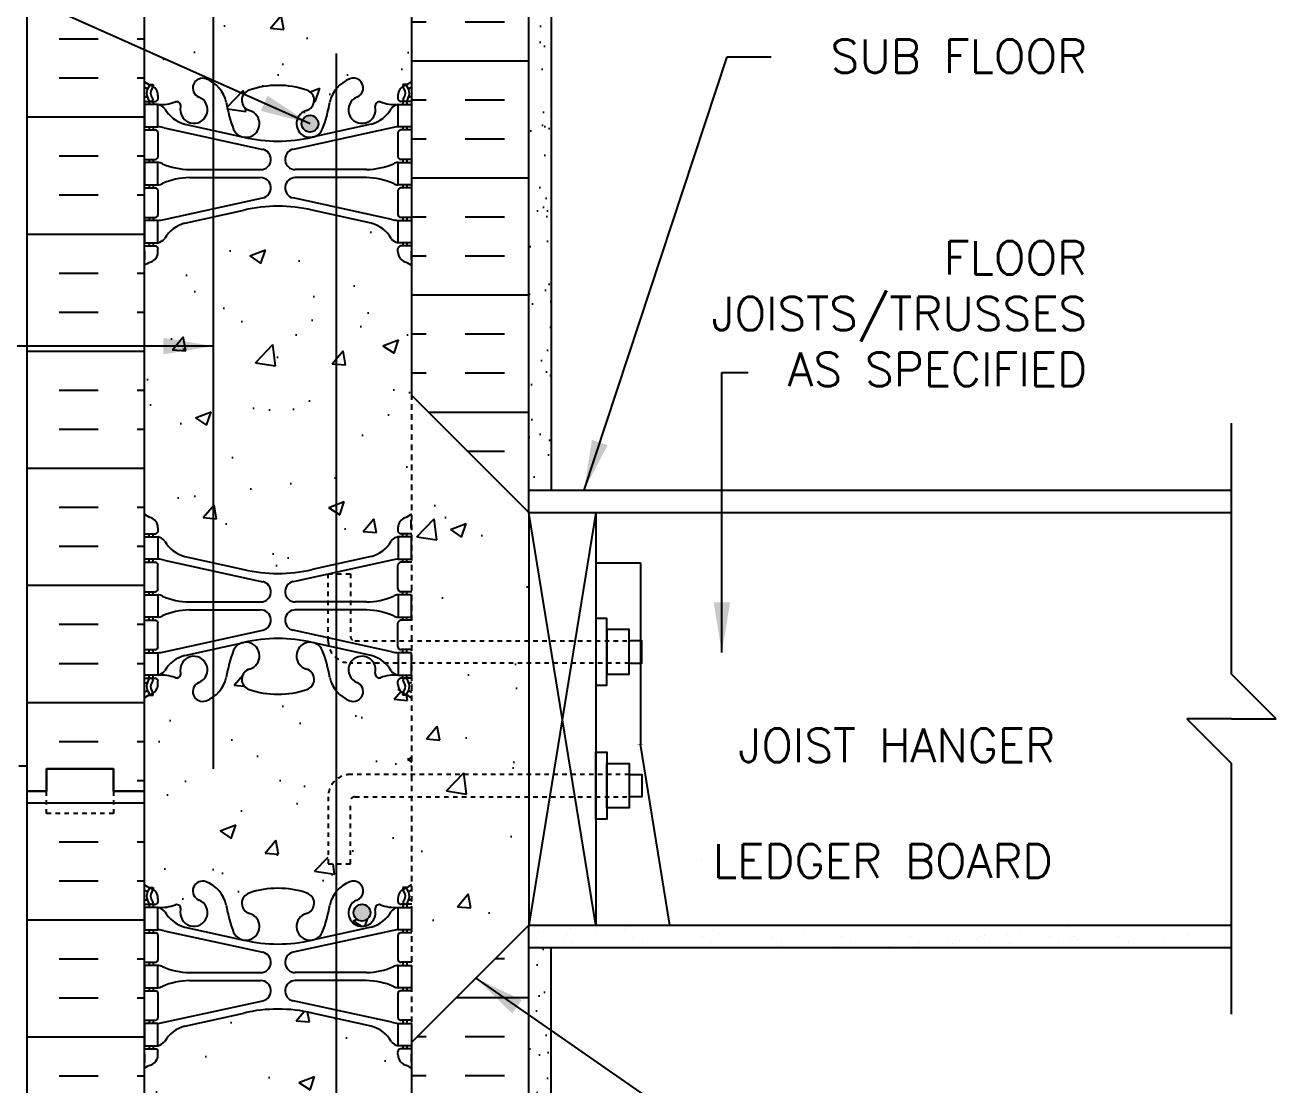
# Model space of a CAD drawing. Header units: inches. Extents: x 23.5 to 82.7, y -12.5 to 63.7.
# Drawn here: x 43.56 to 71.6, y 16.42 to 40.19 of the extents above; entities that cross this region are included whole.
import ezdxf
from ezdxf.enums import TextEntityAlignment as Align

# ---------------------------------------------------------------- set-up
doc = ezdxf.new("R2010")
doc.units = ezdxf.units.IN
doc.header["$LTSCALE"] = 0.5
doc.header["$MEASUREMENT"] = 0
doc.linetypes.add('DASHED2', pattern=[0.375, 0.25, -0.125])
doc.linetypes.add('HIDDEN2', pattern=[0.1875, 0.125, -0.0625])
for name, color, linetype in [('HATCH', 12, 'Continuous'), ('LINE15', 9, 'Continuous'), ('LINE18', 9, 'Continuous'), ('line25', 2, 'Continuous'), ('LINE3', 3, 'Continuous'), ('LINE50', 5, 'Continuous'), ('LINE9', 9, 'Continuous'), ('TEXT', 4, 'Continuous'), ('Web_Edge', 9, 'Continuous')]:
    doc.layers.add(name, color=color, linetype=linetype)
doc.styles.add('DIM', font='romans.shx', dxfattribs={"width": 0.7})
doc.styles.add('ROMANS', font='romans.shx', dxfattribs={"height": 1.125})
doc.dimstyles.new('ext_12', dxfattribs={"dimscale": 12, "dimtxt": 0.09375, "dimasz": 0.09375, "dimexe": 0.09375, "dimexo": 0.0625, "dimgap": 0.0625, "dimtad": 1, "dimdec": 1, "dimzin": 3, "dimdsep": 46, "dimlunit": 4, "dimtxsty": 'DIM', "dimcen": 0.09, "dimdle": 0.09375, "dimclrt": 4, "dimadec": 0, "dimazin": 0, "dimtfac": 1, "dimtdec": 1, "dimtmove": 2, "dimatfit": 3, "dimfxl": 1, "dimfrac": 2, "dimtolj": 1, "dimtzin": 0, "dimarcsym": 0})
pattern_1 = [(37.5, (32.4269, -7.8671), (-0.031497, 0.963412), [0, -0.76, 0, -0.85, 0, -0.8125]), (7.5, (32.4269, -7.8671), (0.884888, 1.411073), [0, -0.41, 0, -0.685, 0, -0.2625]), (327.5, (31.8119, -7.8671), (1.557071, 0.00283), [0, -0.25, 0, -0.9, 0, -1.175]), (317.5, (31.8119, -7.8671), (1.503063, 0.438838), [0, -0.125, 0, -0.59, 0, -0.675])]

msp = doc.modelspace()

# ---------------------------------------------------------------- hatches: boundary and pattern name
at = {"layer": 'HATCH'}
h = msp.add_hatch(dxfattribs=at)
h.set_pattern_fill('AR-CONC', color=256, scale=0.5)
h.paths.add_polyline_path([(49.228, 43.182, -0.082755), (48.58, 43.29, -0.735593), (48.593, 43.748, 1.553132), (48.234, 44.173, 0.053157), (48.068, 43.559, -0.17966), (47.781, 43.127), (47.781, 41.022, -0.438356), (47.889, 41.008, -0.520567), (48.114, 41.008, -0.520567), (48.209, 41.008, -0.520567), (48.397, 41.008, -0.520567), (48.675, 41.008, -0.520567), (48.885, 41.008, -0.520567), (49.085, 41.008, -0.280899), (49.228, 41.07)])
h.paths.add_polyline_path([(47.781, 44.194), (47.138, 44.053, 0.196323), (46.689, 43.706, -0.188973), (46.533, 43.612), (46.428, 43.612), (46.428, 43.542), (46.476, 43.542, -0.414214), (46.538, 43.479), (46.538, 43.412, -0.249069), (46.428, 43.204), (46.428, 43.163), (46.338, 43.163, 0.064398), (46.228, 43.097), (46.228, 41.008), (46.228, 38.919, 0.064398), (46.338, 38.853), (46.428, 38.853), (46.428, 38.811, -0.249069), (46.538, 38.604), (46.538, 38.536, -0.414214), (46.476, 38.474), (46.428, 38.474), (46.428, 38.404), (46.533, 38.404, 0.10046), (46.927, 38.461, -0.601435), (47.047, 38.356, 2.182095), (47.457, 38.569, -1), (47.62, 38.978, -0.061997), (47.781, 38.889)])
h.paths.add_polyline_path([(49.228, 59.008), (49.228, 60.008), (48.228, 59.008), (46.228, 59.008), (46.228, 56.919, 0.064398), (46.338, 56.853), (46.428, 56.853), (46.428, 56.811, -0.249069), (46.538, 56.604), (46.538, 56.536, -0.414214), (46.476, 56.474), (46.428, 56.474), (46.428, 56.404), (46.533, 56.404, 0.10046), (46.927, 56.461, -0.601435), (47.047, 56.356, 2.182095), (47.457, 56.569, -1), (47.62, 56.978, -0.24438), (48.068, 56.457, 0.053157), (48.234, 55.843, 1.553132), (48.593, 56.267, -0.735593), (48.58, 56.725, -0.082755), (49.228, 56.833), (49.228, 58.008)])
h.paths.add_polyline_path([(48.697, 55.973, -1), (48.322, 55.973, -1)], flags=16)
h.paths.add_polyline_path([(52.228, 59.008), (50.228, 59.008), (49.228, 58.008), (49.228, 56.833, -0.082755), (49.877, 56.725, -0.735593), (49.864, 56.267, 1.553132), (50.222, 55.843, 0.053157), (50.388, 56.457, -0.24438), (50.837, 56.978, -1), (51, 56.569, 2.182095), (51.41, 56.356, -0.601435), (51.53, 56.461, 0.10046), (51.923, 56.404), (52.028, 56.404), (52.028, 56.474), (51.981, 56.474, -0.414214), (51.918, 56.536), (51.918, 56.604, -0.249069), (52.028, 56.811), (52.028, 56.853), (52.118, 56.853, 0.064398), (52.228, 56.919)])
h.paths.add_polyline_path([(52.228, 52.789, 0.082415), (52.085, 52.868, -0.317837), (51.918, 53.104), (51.918, 53.171, -0.414214), (51.981, 53.234), (52.028, 53.234), (52.028, 53.304), (51.923, 53.304, -0.188973), (51.767, 53.399, 0.196323), (51.318, 53.745), (49.996, 54.035, 0.057795), (49.228, 54.125), (49.228, 45.891, 0.057795), (49.996, 45.98), (51.318, 46.27, 0.196323), (51.767, 46.617, -0.188973), (51.923, 46.712), (52.028, 46.712), (52.028, 46.782), (51.981, 46.782, -0.414214), (51.918, 46.844), (51.918, 46.912, -0.317837), (52.085, 47.147, 0.082415), (52.228, 47.226)])
h.paths.add_polyline_path([(49.228, 54.125, 0.057795), (48.46, 54.035), (47.781, 53.886), (47.781, 46.129), (48.46, 45.98, 0.057795), (49.228, 45.891)])
h.paths.add_polyline_path([(47.781, 53.886), (47.138, 53.745, 0.196323), (46.689, 53.399, -0.188973), (46.533, 53.304), (46.428, 53.304), (46.428, 53.234), (46.476, 53.234, -0.414214), (46.538, 53.171), (46.538, 53.104, -0.317837), (46.372, 52.868, 0.082415), (46.228, 52.789), (46.228, 47.226, 0.082415), (46.372, 47.147, -0.317837), (46.538, 46.912), (46.538, 46.844, -0.414214), (46.476, 46.782), (46.428, 46.782), (46.428, 46.712), (46.533, 46.712, -0.188973), (46.689, 46.617, 0.196323), (47.138, 46.27), (47.781, 46.129)])
h.paths.add_polyline_path([(47.781, 35.886), (47.138, 35.745, 0.196323), (46.689, 35.399, -0.188973), (46.533, 35.304), (46.428, 35.304), (46.428, 35.234), (46.476, 35.234, -0.414214), (46.538, 35.171), (46.538, 35.104, -0.317837), (46.372, 34.868, 0.082415), (46.228, 34.789), (46.228, 29.226, 0.082415), (46.372, 29.147, -0.317837), (46.538, 28.912), (46.538, 28.844, -0.414214), (46.476, 28.782), (46.428, 28.782), (46.428, 28.712), (46.533, 28.712, -0.188973), (46.689, 28.617, 0.196323), (47.138, 28.27), (47.781, 28.129)])
h.paths.add_polyline_path([(50.53, 35.918), (49.996, 36.035, 0.057795), (49.228, 36.125, 0.057795), (48.46, 36.035), (47.781, 35.886), (47.781, 28.129), (48.46, 27.98, 0.057795), (49.228, 27.891, 0.057795), (49.996, 27.98), (50.53, 28.097)])
h.paths.add_polyline_path([(52.228, 34.789, 0.082415), (52.085, 34.868, -0.317837), (51.918, 35.104), (51.918, 35.171, -0.414214), (51.981, 35.234), (52.028, 35.234), (52.028, 35.304), (51.923, 35.304, -0.188973), (51.767, 35.399, 0.196323), (51.318, 35.745), (50.53, 35.918), (50.53, 28.097), (51.318, 28.27, 0.196323), (51.767, 28.617, -0.188973), (51.923, 28.712), (52.028, 28.712), (52.028, 28.782), (51.981, 28.782, -0.414214), (51.918, 28.844), (51.918, 28.912, -0.317837), (52.085, 29.147, 0.082415), (52.228, 29.226), (52.228, 31.883)])
h.paths.add_polyline_path([(50.353, 22.883, -0.220411), (50.53, 23.264), (50.53, 25.266, -0.110434), (50.388, 25.559, 0.053157), (50.222, 26.173, 1.553132), (49.864, 25.748, -0.735593), (49.877, 25.29, -0.082755), (49.228, 25.182, -0.082755), (48.58, 25.29, -0.735593), (48.593, 25.748, 1.553132), (48.234, 26.173, 0.053157), (48.068, 25.559, -0.24438), (47.62, 25.038, -1), (47.457, 25.446, 2.182095), (47.047, 25.659, -0.601435), (46.927, 25.554, 0.10046), (46.533, 25.612), (46.428, 25.612), (46.428, 25.542), (46.476, 25.542, -0.414214), (46.538, 25.479), (46.538, 25.412, -0.249069), (46.428, 25.204), (46.428, 25.163), (46.338, 25.163, 0.064398), (46.228, 25.097), (46.228, 23.008), (46.228, 20.919, 0.064398), (46.338, 20.853), (46.428, 20.853), (46.428, 20.811, -0.249069), (46.538, 20.604), (46.538, 20.536, -0.414214), (46.476, 20.474), (46.428, 20.474), (46.428, 20.404), (46.533, 20.404, 0.10046), (46.927, 20.461, -0.601435), (47.047, 20.356, 2.182095), (47.457, 20.569, -1), (47.62, 20.978, -0.24438), (48.068, 20.457, 0.053157), (48.234, 19.843, 1.553132), (48.593, 20.267, -0.735593), (48.58, 20.725, -0.082755), (49.228, 20.833, -0.082755), (49.877, 20.725, -0.735593), (49.864, 20.267, 1.553132), (50.222, 19.843, 0.053157), (50.388, 20.457, -0.110434), (50.53, 20.749), (50.53, 21.383), (50.353, 21.383)])
h.paths.add_polyline_path([(52.228, 25.097, 0.064398), (52.118, 25.163), (52.028, 25.163), (52.028, 25.204, -0.249069), (51.918, 25.412), (51.918, 25.479, -0.414214), (51.981, 25.542), (52.028, 25.542), (52.028, 25.612), (51.923, 25.612, 0.10046), (51.53, 25.554, -0.601435), (51.41, 25.659, 0.191974), (51.377, 25.883), (50.85, 25.883, 0.45754), (51, 25.446, -1), (50.837, 25.038, -0.130426), (50.53, 25.266), (50.53, 23.264, -0.177589), (50.853, 23.383), (52.228, 23.383)])
h.paths.add_polyline_path([(52.228, 22.883), (50.953, 22.883, 0.414214), (50.853, 22.783), (50.853, 21.383), (50.53, 21.383), (50.53, 20.749, -0.130426), (50.837, 20.978, -1), (51, 20.569, 2.182095), (51.41, 20.356, -0.601435), (51.53, 20.461, 0.10046), (51.923, 20.404), (52.028, 20.404), (52.028, 20.474), (51.981, 20.474, -0.414214), (51.918, 20.536), (51.918, 20.604, -0.249069), (52.028, 20.811), (52.028, 20.853), (52.118, 20.853, 0.064398), (52.228, 20.919)])
h.paths.add_polyline_path([(51.301, 20.286, -1), (50.926, 20.286, -1)], flags=16)
h.paths.add_polyline_path([(50.53, 17.918), (49.996, 18.035, 0.057795), (49.228, 18.125, 0.057795), (48.46, 18.035), (47.138, 17.745, 0.196323), (46.689, 17.399, -0.188973), (46.533, 17.304), (46.428, 17.304), (46.428, 17.234), (46.476, 17.234, -0.414214), (46.538, 17.171), (46.538, 17.104, -0.317837), (46.372, 16.868, 0.082415), (46.228, 16.789), (46.228, 11.226, 0.082415), (46.372, 11.147, -0.317837), (46.538, 10.912), (46.538, 10.844, -0.414214), (46.476, 10.782), (46.428, 10.782), (46.428, 10.712), (46.533, 10.712, -0.188973), (46.689, 10.617, 0.196323), (47.138, 10.27), (48.46, 9.98, 0.057795), (49.228, 9.891, 0.057795), (49.996, 9.98), (50.53, 10.097)])
h.paths.add_polyline_path([(52.228, 16.789, 0.082415), (52.085, 16.868, -0.317837), (51.918, 17.104), (51.918, 17.171, -0.414214), (51.981, 17.234), (52.028, 17.234), (52.028, 17.304), (51.923, 17.304, -0.188973), (51.767, 17.399, 0.196323), (51.318, 17.745), (50.53, 17.918), (50.53, 10.097), (51.318, 10.27, 0.196323), (51.767, 10.617, -0.188973), (51.923, 10.712), (52.028, 10.712), (52.028, 10.782), (51.981, 10.782, -0.414214), (51.918, 10.844), (51.918, 10.912, -0.317837), (52.085, 11.147, 0.082415), (52.228, 11.226)])
h.paths.add_polyline_path([(50.53, 7.266, -0.110434), (50.388, 7.559, 0.053157), (50.222, 8.173, 1.553132), (49.864, 7.748, -0.735593), (49.877, 7.29, -0.082755), (49.228, 7.182, -0.082755), (48.58, 7.29, -0.735593), (48.593, 7.748, 1.553132), (48.234, 8.173, 0.053157), (48.068, 7.559, -0.24438), (47.62, 7.038, -1), (47.457, 7.446, 2.182095), (47.047, 7.659, -0.601435), (46.927, 7.554, 0.10046), (46.533, 7.612), (46.428, 7.612), (46.428, 7.542), (46.476, 7.542, -0.414214), (46.538, 7.479), (46.538, 7.412, -0.249069), (46.428, 7.204), (46.428, 7.163), (46.338, 7.163, 0.064398), (46.228, 7.097), (46.228, 5.008), (48.228, 5.008), (49.228, 6.008), (49.228, 5.008), (49.228, 4.008), (50.228, 5.008), (50.53, 5.008)])
h.paths.add_polyline_path([(52.228, 7.097, 0.064398), (52.118, 7.163), (52.028, 7.163), (52.028, 7.204, -0.249069), (51.918, 7.412), (51.918, 7.479, -0.414214), (51.981, 7.542), (52.028, 7.542), (52.028, 7.612), (51.923, 7.612, 0.10046), (51.53, 7.554, -0.601435), (51.41, 7.659, 2.182095), (51, 7.446, -1), (50.837, 7.038, -0.130426), (50.53, 7.266), (50.53, 5.008), (52.228, 5.008)])
h = msp.add_hatch(dxfattribs=at)
h.set_pattern_fill('AR-SAND', color=256, scale=0.5, style=0)
h.set_pattern_definition(pattern_1)
h.paths.add_polyline_path([(55.353, 59.008), (54.853, 59.008), (54.853, 41.008), (54.853, 29.758), (55.353, 29.758)])
h = msp.add_hatch(dxfattribs=at)
h.set_pattern_fill('AR-CONC', color=256, scale=0.5)
h.paths.add_polyline_path([(52.228, 41.008), (52.228, 41.042, 0.613818), (52.145, 41.05, 0.520567), (52.056, 41.05, 0.520567), (51.925, 41.05, 0.520567), (51.825, 41.008, 0.520567), (51.621, 41.008, 0.520567), (51.427, 41.008, 0.520567), (51.206, 41.008, 0.520567), (51.028, 41.008, 0.520567), (50.928, 41.008, 0.520567), (50.771, 41.008, 0.520567), (50.619, 41.008, 0.520567), (50.472, 41.008, 0.520567), (50.293, 41.008, 0.520567), (50.178, 41.008, 0.520567), (50.089, 41.008, 0.520567), (49.968, 41.008, 0.520567), (49.853, 41.008, 0.520567), (49.748, 41.008, 0.520567), (49.441, 41.008, 0.520567), (49.331, 41.008, 0.520567), (49.085, 41.008, 0.520567), (48.885, 41.008, 0.520567), (48.675, 41.008, 0.520567), (48.397, 41.008, 0.520567), (48.209, 41.008, 0.520567), (48.114, 41.008, 0.520567), (47.889, 41.008, 0.438356), (47.781, 41.022), (47.781, 38.889, -0.17966), (48.068, 38.457, 0.053157), (48.234, 37.843, 1.553132), (48.593, 38.267, -0.735593), (48.58, 38.725, -0.082755), (49.228, 38.833, -0.082755), (49.877, 38.725, -0.735593), (49.864, 38.267, 1.553132), (50.222, 37.843, 0.053157), (50.388, 38.457, -0.24438), (50.837, 38.978, -1), (51, 38.569, 2.182095), (51.41, 38.356, -0.601435), (51.53, 38.461, 0.10046), (51.923, 38.404), (52.028, 38.404), (52.028, 38.474), (51.981, 38.474, -0.414214), (51.918, 38.536), (51.918, 38.604, -0.249069), (52.028, 38.811), (52.028, 38.853), (52.118, 38.853, 0.064398), (52.228, 38.919)])
h.paths.add_polyline_path([(50.134, 37.973, -1), (49.759, 37.973, -1)], flags=16)
h.paths.add_polyline_path([(52.228, 43.097, 0.064398), (52.118, 43.163), (52.028, 43.163), (52.028, 43.204, -0.249069), (51.918, 43.412), (51.918, 43.479, -0.414214), (51.981, 43.542), (52.028, 43.542), (52.028, 43.612), (51.923, 43.612, 0.10046), (51.53, 43.554, -0.601435), (51.41, 43.659, 2.182095), (51, 43.446, -1), (50.837, 43.038, -0.24438), (50.388, 43.559, 0.053157), (50.222, 44.173, 1.553132), (49.864, 43.748, -0.735593), (49.877, 43.29, -0.082755), (49.228, 43.182), (49.228, 41.07, -0.209093), (49.331, 41.008, -0.520567), (49.441, 41.008, -0.520567), (49.748, 41.008, -0.520567), (49.853, 41.008, -0.520567), (49.968, 41.008, -0.520567), (50.089, 41.008, -0.520567), (50.178, 41.008, -0.520567), (50.293, 41.008, -0.520567), (50.472, 41.008, -0.520567), (50.619, 41.008, -0.520567), (50.771, 41.008, -0.520567), (50.928, 41.008, -0.520567), (51.028, 41.008, -0.520567), (51.206, 41.008, -0.520567), (51.427, 41.008, -0.520567), (51.621, 41.008, -0.520567), (51.825, 41.008, -0.520567), (51.925, 41.05, -0.520567), (52.056, 41.05, -0.520567), (52.145, 41.05, -0.613818), (52.228, 41.042)])
h = msp.add_hatch(dxfattribs=at)
h.set_pattern_fill('INSUL', color=256, scale=7, style=0)
h.set_pattern_definition([(0, (-2879.9333, -374.0018), (0, 2.625), []), (0, (-2879.9333, -373.1268), (0, 2.625), [0.875, -0.875]), (0, (-2879.9333, -372.2518), (0, 2.625), [0.875, -0.875])])
h.paths.add_polyline_path([(43.603, 23.008), (44.041, 23.008), (44.041, 23.508), (45.541, 23.508), (45.541, 23.008), (46.228, 23.008), (46.228, 41.008), (45.541, 41.008), (45.541, 41.508), (44.041, 41.508), (44.041, 41.008), (43.603, 41.008)])
h = msp.add_hatch(dxfattribs=at)
h.set_pattern_fill('INSUL', color=256, scale=7, style=0)
h.set_pattern_definition([(0, (32.427, -7.867), (0, 2.625), []), (0, (32.427, -6.992), (0, 2.625), [0.875, -0.875]), (0, (32.427, -6.117), (0, 2.625), [0.875, -0.875])])
h.paths.add_polyline_path([(52.228, 31.883), (54.853, 29.258), (54.853, 41.008), (54.416, 41.008), (54.416, 40.508), (52.916, 40.508), (52.916, 41.008), (52.228, 41.008)])
h.paths.add_polyline_path([(54.853, 20.008), (52.228, 17.383), (52.228, 5.008), (52.916, 5.008), (52.916, 5.508), (54.416, 5.508), (54.416, 5.008), (54.853, 5.008)])
h = msp.add_hatch(dxfattribs=at)
h.set_pattern_fill('AR-CONC', color=256, scale=0.5, style=0)
h.set_pattern_definition([(50, (-81.1957, -130.6316), (3.5863, -0.31376), [0.375, -4.125]), (355, (-81.1957, -130.6316), (-0.693757, 3.76096), [0.3, -3.3]), (100.4514, (-80.897, -130.6577), (2.892547, 3.4472), [0.3187, -3.50571]), (46.1842, (-81.1957, -129.6316), (5.336205, -0.827595), [0.5625, -6.1875]), (96.6356, (-80.751, -129.7005), (4.67331, 4.87059), [0.47805, -5.25856]), (351.1842, (-81.1957, -129.6316), (4.67331, 4.8706), [0.45, -4.95]), (21, (-80.6957, -129.8816), (2.984535, -2.013094), [0.375, -4.125]), (326, (-80.6957, -129.8816), (1.216577, 3.62575), [0.3, -3.3]), (71.4514, (-80.447, -130.0493), (4.201113, 1.61265), [0.3187, -3.50571]), (37.5, (-81.1957, -130.6316), (0.060799, 1.664469), [0, -3.26, 0, -3.35, 0, -3.3125]), (7.5, (-81.1957, -130.6316), (1.315348, 1.972059), [0, -1.91, 0, -3.185, 0, -1.2625]), (327.5, (-82.3107, -130.6316), (2.669112, -0.112774), [0, -1.25, 0, -3.9, 0, -5.175]), (317.5, (-82.8107, -130.6316), (2.91593, 0.500525), [0, -1.625, 0, -2.59, 0, -3.675])])
h.paths.add_polyline_path([(54.853, 26.695), (52.228, 26.695), (52.228, 22.57), (54.853, 22.57)])
h.paths.add_polyline_path([(54.853, 21.133), (54.853, 22.07), (52.228, 22.07), (52.228, 18.508)])
h.paths.add_polyline_path([(52.228, 30.758), (52.228, 27.195), (54.853, 27.195), (54.853, 28.133)])
h = msp.add_hatch(dxfattribs=at)
h.set_pattern_fill('INSUL', color=256, scale=7, style=0)
h.set_pattern_definition([(0, (-2879.9333, -392.0018), (0, 2.625), []), (0, (-2879.9333, -391.1268), (0, 2.625), [0.875, -0.875]), (0, (-2879.9333, -390.2518), (0, 2.625), [0.875, -0.875])])
h.paths.add_polyline_path([(43.603, 5.008), (44.041, 5.008), (44.041, 5.508), (45.541, 5.508), (45.541, 5.008), (46.228, 5.008), (46.228, 23.008), (45.541, 23.008), (45.541, 23.508), (44.041, 23.508), (44.041, 23.008), (43.603, 23.008)])
h = msp.add_hatch(dxfattribs=at)
h.set_pattern_fill('AR-SAND', color=256, scale=0.5, style=0)
h.set_pattern_definition(pattern_1)
h.paths.add_polyline_path([(55.353, 19.196), (55.26, 19.508), (54.853, 19.508), (54.853, 5.008), (55.353, 5.008)])
at = {"layer": 'LINE3'}
for points in [[(50.134, 37.973, 1), (49.759, 37.973, 1)], [(51.301, 20.286, 1), (50.926, 20.286, 1)]]:
    msp.add_hatch(color=256, dxfattribs=at).paths.add_polyline_path(points)

# ---------------------------------------------------------------- linework, layer by layer
at = {"layer": 'HATCH'}
for p, q in [((56.353, 20.008), (54.853, 29.258)), ((56.353, 29.258), (54.853, 20.008)), ((54.973, 19.946), (54.973, 19.946)), ((55.778, 19.926), (55.778, 19.926)), ((57.055, 19.972), (57.055, 19.972)), ((57.128, 19.975), (57.128, 19.975)), ((57.315, 20.006), (57.315, 20.006)), ((58.437, 19.992), (58.437, 19.992)), ((59.716, 19.986), (59.716, 19.986)), ((66.937, 19.979), (66.937, 19.979)), ((55.03, 19.706), (55.03, 19.706)), ((55.065, 19.861), (55.065, 19.861)), ((55.627, 19.737), (55.627, 19.737)), ((55.709, 19.795), (55.709, 19.795)), ((55.969, 19.829), (55.969, 19.829)), ((56.376, 19.883), (56.376, 19.883)), ((57.003, 19.901), (57.003, 19.901)), ((57.184, 19.74), (57.184, 19.74)), ((58.741, 19.743), (58.741, 19.743)), ((59.004, 19.884), (59.004, 19.884)), ((59.096, 19.8), (59.096, 19.8)), ((60.298, 19.746), (60.298, 19.746)), ((61.034, 19.84), (61.034, 19.84)), ((61.855, 19.749), (61.855, 19.749)), ((63.035, 19.823), (63.035, 19.823)), ((63.127, 19.738), (63.127, 19.738)), ((63.412, 19.752), (63.412, 19.752)), ((64.506, 19.658), (64.506, 19.658)), ((64.912, 19.712), (64.912, 19.712)), ((64.969, 19.754), (64.969, 19.754)), ((65.065, 19.779), (65.065, 19.779)), ((65.591, 19.801), (65.591, 19.801)), ((65.851, 19.836), (65.851, 19.836)), ((66.258, 19.889), (66.258, 19.889)), ((66.526, 19.757), (66.526, 19.757)), ((66.99, 19.641), (66.99, 19.641)), ((67.066, 19.762), (67.066, 19.762)), ((67.158, 19.677), (67.158, 19.677)), ((68.083, 19.76), (68.083, 19.76)), ((68.298, 19.658), (68.298, 19.658)), ((69.096, 19.717), (69.096, 19.717)), ((69.577, 19.652), (69.577, 19.652)), ((69.64, 19.763), (69.64, 19.763)), ((55.837, 19.603), (55.837, 19.603)), ((57.394, 19.606), (57.394, 19.606)), ((58.951, 19.609), (58.951, 19.609)), ((59.113, 19.523), (59.113, 19.523)), ((60.422, 19.54), (60.422, 19.54)), ((60.509, 19.612), (60.509, 19.612)), ((61.701, 19.533), (61.701, 19.533)), ((62.066, 19.614), (62.066, 19.614)), ((63.051, 19.582), (63.051, 19.582)), ((63.566, 19.535), (63.566, 19.535)), ((63.623, 19.617), (63.623, 19.617)), ((64.245, 19.624), (64.245, 19.624)), ((64.36, 19.599), (64.36, 19.599)), ((65.18, 19.62), (65.18, 19.62)), ((65.639, 19.593), (65.639, 19.593)), ((66.737, 19.623), (66.737, 19.623)), ((68.294, 19.626), (68.294, 19.626)), ((69.851, 19.629), (69.851, 19.629))]:
    msp.add_line(p, q, dxfattribs=at)
at = {"layer": 'LINE15', "linetype": 'HIDDEN2'}
for points in [[(57.103, 25.883), (50.853, 25.883, -0.414214), (50.353, 26.383), (50.353, 27.883), (50.853, 27.883), (50.853, 26.483, 0.414214), (50.953, 26.383), (57.103, 26.383)], [(57.103, 23.383), (50.853, 23.383, 0.414214), (50.353, 22.883), (50.353, 21.383), (50.853, 21.383), (50.853, 22.783, -0.414214), (50.953, 22.883), (57.103, 22.883)]]:
    msp.add_lwpolyline(points, format="xyb", dxfattribs=at)
at = {"layer": 'LINE18'}
for points in [[(56.353, 25.383), (56.603, 25.383), (56.603, 26.883), (56.353, 26.883)], [(56.603, 25.633), (57.103, 25.633), (57.103, 26.633), (56.603, 26.633)], [(56.353, 23.883), (56.603, 23.883), (56.603, 22.383), (56.353, 22.383)], [(56.603, 23.633), (57.103, 23.633), (57.103, 22.633), (56.603, 22.633)]]:
    msp.add_lwpolyline(points, close=True, dxfattribs=at)
for points in [[(57.103, 25.883), (57.384, 25.883), (57.384, 26.383), (57.103, 26.383)], [(57.103, 23.383), (57.384, 23.383), (57.384, 22.883), (57.103, 22.883)]]:
    msp.add_lwpolyline(points, dxfattribs=at)
at = {"layer": 'line25'}
for p, q in [((46.228, 41.008), (46.228, 23.008)), ((52.228, 31.883), (52.228, 41.008)), ((54.853, 29.258), (52.228, 31.883)), ((54.853, 29.258), (54.853, 20.008)), ((54.853, 29.258), (70.605, 29.258)), ((56.353, 29.258), (56.353, 20.008)), ((46.228, 23.008), (46.228, 5.008)), ((54.853, 20.008), (52.228, 17.383)), ((54.853, 20.008), (70.605, 20.008)), ((52.228, 5.008), (52.228, 17.383))]:
    msp.add_line(p, q, dxfattribs=at)
at = {"layer": 'LINE3'}
for p, q in [((47.781, 23.512), (47.781, 57.745)), ((50.53, 39.545), (50.53, 5.008))]:
    msp.add_line(p, q, dxfattribs=at)
for centre in [(49.947, 37.973), (51.113, 20.286)]:
    msp.add_circle(centre, 0.188, dxfattribs=at)
at = {"layer": 'LINE50'}
for p, q in [((43.603, 23.008), (43.603, 41.008)), ((54.853, 29.258), (54.853, 41.008)), ((43.603, 5.008), (43.603, 23.008)), ((54.853, 5.008), (54.853, 20.008))]:
    msp.add_line(p, q, dxfattribs=at)
for points in [[(46.228, 23.008), (45.541, 23.008), (45.541, 23.508), (44.041, 23.508), (44.041, 23.008), (43.603, 23.008)], [(43.603, 23.008), (44.041, 23.008), (44.041, 23.508), (45.541, 23.508), (45.541, 23.008), (46.228, 23.008)]]:
    msp.add_lwpolyline(points, dxfattribs=at)
at = {"layer": 'LINE9'}
for p, q in [((55.353, 59.008), (55.353, 29.758)), ((70.605, 25.633), (70.605, 31.258)), ((54.853, 29.758), (70.605, 29.758)), ((56.353, 28.126), (57.353, 28.126)), ((57.353, 28.126), (57.353, 24.067)), ((71.605, 24.633), (70.605, 25.633)), ((70.605, 24.633), (69.605, 24.633)), ((69.605, 24.633), (70.605, 23.633)), ((70.605, 24.633), (71.605, 24.633)), ((58.012, 20.008), (57.353, 24.067)), ((43.603, 23.567), (43.416, 23.567)), ((70.605, 18.008), (70.605, 23.633)), ((54.853, 19.508), (70.605, 19.508)), ((55.353, 5.008), (55.353, 19.508))]:
    msp.add_line(p, q, dxfattribs=at)
at = {"layer": 'LINE9', "linetype": 'DASHED2'}
msp.add_line((52.228, 17.383), (52.228, 31.883), dxfattribs=at)
at = {"layer": 'LINE9', "linetype": 'DASHED2', "ltscale": 0.15}
msp.add_lwpolyline([(45.541, 23.008), (45.541, 23.008), (45.541, 22.508), (44.041, 22.508), (44.041, 23.008), (44.041, 23.008)], dxfattribs=at)
at = {"layer": 'TEXT'}
msp.add_line((58.735, 21.462), (58.735, 21.462), dxfattribs=at)
for points in [[(57.353, 24.067, 0, 0.36, 0), (58.433, 24.067, 0, 0, 0), (59.599, 24.081, 0, 0, 0)], [(55.603, 21.462, 0, 0.36, 0), (56.683, 21.462, 0, 0, 0), (58.735, 21.462, 0, 0, 0)]]:
    msp.add_lwpolyline(points, format="xyseb", dxfattribs=at)
at = {"layer": 'Web_Edge'}
for p, q in [((46.338, 38.853), (46.428, 38.853)), ((46.428, 38.853), (46.428, 38.811)), ((52.028, 38.853), (52.028, 38.811)), ((52.118, 38.853), (52.028, 38.853)), ((46.228, 38.574), (46.27, 38.574)), ((46.228, 38.474), (46.476, 38.474)), ((46.338, 38.474), (46.338, 38.404)), ((46.428, 38.474), (46.428, 38.404)), ((46.538, 38.604), (46.538, 38.536)), ((51.918, 38.604), (51.918, 38.536)), ((52.228, 38.474), (51.981, 38.474)), ((52.028, 38.474), (52.028, 38.404)), ((52.118, 38.474), (52.118, 38.404)), ((52.228, 38.574), (52.186, 38.574)), ((46.338, 37.904), (46.338, 37.834)), ((46.428, 37.904), (46.428, 37.834)), ((46.677, 37.88), (48.889, 37.398)), ((47.138, 37.963), (48.46, 37.672)), ((51.779, 37.88), (49.568, 37.398)), ((51.318, 37.963), (49.996, 37.672)), ((52.028, 37.904), (52.028, 37.834)), ((52.118, 37.904), (52.118, 37.834)), ((46.228, 37.834), (46.476, 37.834)), ((46.538, 37.771), (46.538, 37.236)), ((51.918, 37.771), (51.918, 37.236)), ((52.228, 37.834), (51.981, 37.834)), ((46.228, 37.174), (46.476, 37.174)), ((46.338, 37.174), (46.338, 37.104)), ((46.428, 37.174), (46.428, 37.104)), ((52.228, 37.174), (51.981, 37.174)), ((52.028, 37.174), (52.028, 37.104)), ((52.118, 37.174), (52.118, 37.104)), ((47.243, 36.944), (48.839, 36.944)), ((47.243, 36.764), (48.839, 36.764)), ((51.214, 36.944), (49.617, 36.944)), ((51.214, 36.764), (49.617, 36.764)), ((46.228, 36.534), (46.476, 36.534)), ((46.338, 36.604), (46.338, 36.534)), ((46.428, 36.604), (46.428, 36.534)), ((46.538, 36.471), (46.538, 35.936)), ((51.918, 36.471), (51.918, 35.936)), ((52.228, 36.534), (51.981, 36.534)), ((52.028, 36.604), (52.028, 36.534)), ((52.118, 36.604), (52.118, 36.534)), ((46.677, 35.828), (48.889, 36.309)), ((51.779, 35.828), (49.568, 36.309)), ((47.138, 35.745), (48.46, 36.035)), ((51.318, 35.745), (49.996, 36.035)), ((46.228, 35.874), (46.476, 35.874)), ((46.338, 35.874), (46.338, 35.804)), ((46.428, 35.874), (46.428, 35.804)), ((52.228, 35.874), (51.981, 35.874)), ((52.028, 35.874), (52.028, 35.804)), ((52.118, 35.874), (52.118, 35.804)), ((46.228, 35.234), (46.476, 35.234)), ((46.238, 35.114), (46.238, 34.928)), ((46.338, 35.304), (46.338, 35.234)), ((46.428, 35.304), (46.428, 35.234)), ((46.538, 35.104), (46.538, 35.171)), ((51.918, 35.104), (51.918, 35.171)), ((52.228, 35.234), (51.981, 35.234)), ((52.028, 35.304), (52.028, 35.234)), ((52.118, 35.304), (52.118, 35.234)), ((52.218, 35.114), (52.218, 34.928)), ((46.338, 20.853), (46.428, 20.853)), ((46.428, 20.853), (46.428, 20.811)), ((52.118, 20.853), (52.028, 20.853)), ((52.028, 20.853), (52.028, 20.811)), ((46.228, 20.574), (46.27, 20.574)), ((46.538, 20.604), (46.538, 20.536)), ((51.918, 20.604), (51.918, 20.536)), ((52.228, 20.574), (52.186, 20.574)), ((46.228, 20.474), (46.476, 20.474)), ((46.338, 20.474), (46.338, 20.404)), ((46.428, 20.474), (46.428, 20.404)), ((52.228, 20.474), (51.981, 20.474)), ((52.028, 20.474), (52.028, 20.404)), ((52.118, 20.474), (52.118, 20.404)), ((47.138, 19.963), (48.46, 19.672)), ((51.318, 19.963), (49.996, 19.672)), ((46.228, 19.834), (46.476, 19.834)), ((46.338, 19.904), (46.338, 19.834)), ((46.428, 19.904), (46.428, 19.834)), ((46.538, 19.771), (46.538, 19.236)), ((46.677, 19.88), (48.889, 19.398)), ((51.779, 19.88), (49.568, 19.398)), ((51.918, 19.771), (51.918, 19.236)), ((52.228, 19.834), (51.981, 19.834)), ((52.028, 19.904), (52.028, 19.834)), ((52.118, 19.904), (52.118, 19.834)), ((46.228, 19.174), (46.476, 19.174)), ((46.338, 19.174), (46.338, 19.104)), ((46.428, 19.174), (46.428, 19.104)), ((52.228, 19.174), (51.981, 19.174)), ((52.028, 19.174), (52.028, 19.104)), ((52.118, 19.174), (52.118, 19.104)), ((47.243, 18.944), (48.839, 18.944)), ((51.214, 18.944), (49.617, 18.944)), ((46.228, 18.534), (46.476, 18.534)), ((46.338, 18.604), (46.338, 18.534)), ((46.428, 18.604), (46.428, 18.534)), ((47.243, 18.764), (48.839, 18.764)), ((51.214, 18.764), (49.617, 18.764)), ((52.228, 18.534), (51.981, 18.534)), ((52.028, 18.604), (52.028, 18.534)), ((52.118, 18.604), (52.118, 18.534)), ((46.538, 18.471), (46.538, 17.936)), ((46.677, 17.828), (48.889, 18.309)), ((51.779, 17.828), (49.568, 18.309)), ((51.918, 18.471), (51.918, 17.936)), ((47.138, 17.745), (48.46, 18.035)), ((51.318, 17.745), (49.996, 18.035)), ((46.228, 17.874), (46.476, 17.874)), ((46.338, 17.874), (46.338, 17.804)), ((46.428, 17.874), (46.428, 17.804)), ((52.228, 17.874), (51.981, 17.874)), ((52.028, 17.874), (52.028, 17.804)), ((52.118, 17.874), (52.118, 17.804)), ((46.228, 17.234), (46.476, 17.234)), ((46.238, 17.114), (46.238, 16.928)), ((46.338, 17.304), (46.338, 17.234)), ((46.428, 17.304), (46.428, 17.234)), ((46.538, 17.104), (46.538, 17.171)), ((51.918, 17.104), (51.918, 17.171)), ((52.228, 17.234), (51.981, 17.234)), ((52.028, 17.304), (52.028, 17.234)), ((52.118, 17.304), (52.118, 17.234)), ((52.218, 17.114), (52.218, 16.928))]:
    msp.add_line(p, q, dxfattribs=at)
at = {"layer": 'Web_Edge', "color": 8}
for p, q in [((46.238, 28.902), (46.238, 29.088)), ((46.538, 28.912), (46.538, 28.844)), ((51.918, 28.912), (51.918, 28.844)), ((52.218, 28.902), (52.218, 29.088)), ((46.228, 28.782), (46.476, 28.782)), ((46.338, 28.712), (46.338, 28.782)), ((46.428, 28.712), (46.428, 28.782)), ((52.228, 28.782), (51.981, 28.782)), ((52.028, 28.712), (52.028, 28.782)), ((52.118, 28.712), (52.118, 28.782)), ((46.228, 28.142), (46.476, 28.142)), ((46.338, 28.142), (46.338, 28.212)), ((46.428, 28.142), (46.428, 28.212)), ((46.538, 27.544), (46.538, 28.079)), ((46.677, 28.188), (48.889, 27.706)), ((47.138, 28.27), (48.46, 27.98)), ((51.779, 28.188), (49.568, 27.706)), ((51.318, 28.27), (49.996, 27.98)), ((51.918, 27.544), (51.918, 28.079)), ((52.228, 28.142), (51.981, 28.142)), ((52.028, 28.142), (52.028, 28.212)), ((52.118, 28.142), (52.118, 28.212)), ((46.228, 27.482), (46.476, 27.482)), ((46.338, 27.412), (46.338, 27.482)), ((46.428, 27.412), (46.428, 27.482)), ((47.243, 27.252), (48.839, 27.252)), ((51.214, 27.252), (49.617, 27.252)), ((52.228, 27.482), (51.981, 27.482)), ((52.028, 27.412), (52.028, 27.482)), ((52.118, 27.412), (52.118, 27.482)), ((47.243, 27.072), (48.839, 27.072)), ((51.214, 27.072), (49.617, 27.072)), ((46.228, 26.842), (46.476, 26.842)), ((46.338, 26.842), (46.338, 26.912)), ((46.428, 26.842), (46.428, 26.912)), ((46.538, 26.244), (46.538, 26.779)), ((51.918, 26.244), (51.918, 26.779)), ((52.228, 26.842), (51.981, 26.842)), ((52.028, 26.842), (52.028, 26.912)), ((52.118, 26.842), (52.118, 26.912)), ((46.677, 26.135), (48.889, 26.617)), ((51.779, 26.135), (49.568, 26.617)), ((46.228, 26.182), (46.476, 26.182)), ((46.338, 26.112), (46.338, 26.182)), ((46.428, 26.112), (46.428, 26.182)), ((47.138, 26.053), (48.46, 26.343)), ((51.318, 26.053), (49.996, 26.343)), ((52.228, 26.182), (51.981, 26.182)), ((52.028, 26.112), (52.028, 26.182)), ((52.118, 26.112), (52.118, 26.182)), ((46.228, 25.542), (46.476, 25.542)), ((46.338, 25.542), (46.338, 25.612)), ((46.428, 25.542), (46.428, 25.612)), ((52.228, 25.542), (51.981, 25.542)), ((52.028, 25.542), (52.028, 25.612)), ((52.118, 25.542), (52.118, 25.612)), ((46.228, 25.442), (46.27, 25.442)), ((46.538, 25.412), (46.538, 25.479)), ((51.918, 25.412), (51.918, 25.479)), ((52.228, 25.442), (52.186, 25.442)), ((46.338, 25.163), (46.428, 25.163)), ((46.428, 25.163), (46.428, 25.204)), ((52.028, 25.163), (52.028, 25.204)), ((52.118, 25.163), (52.028, 25.163))]:
    msp.add_line(p, q, dxfattribs=at)
at = {"layer": 'Web_Edge'}
for points in [[(46.233, 37.904), (46.533, 37.904), (46.533, 38.404), (46.233, 38.404)], [(52.223, 37.904), (51.923, 37.904), (51.923, 38.404), (52.223, 38.404)], [(46.233, 36.604), (46.533, 36.604), (46.533, 37.104), (46.233, 37.104)], [(52.223, 36.604), (51.923, 36.604), (51.923, 37.104), (52.223, 37.104)], [(46.233, 35.304), (46.533, 35.304), (46.533, 35.804), (46.233, 35.804)], [(52.223, 35.304), (51.923, 35.304), (51.923, 35.804), (52.223, 35.804)], [(46.233, 19.904), (46.533, 19.904), (46.533, 20.404), (46.233, 20.404)], [(52.223, 19.904), (51.923, 19.904), (51.923, 20.404), (52.223, 20.404)], [(46.233, 18.604), (46.533, 18.604), (46.533, 19.104), (46.233, 19.104)], [(52.223, 18.604), (51.923, 18.604), (51.923, 19.104), (52.223, 19.104)], [(46.233, 17.304), (46.533, 17.304), (46.533, 17.804), (46.233, 17.804)], [(52.223, 17.304), (51.923, 17.304), (51.923, 17.804), (52.223, 17.804)]]:
    msp.add_lwpolyline(points, close=True, dxfattribs=at)
at = {"layer": 'Web_Edge', "color": 8}
for points in [[(46.233, 28.712), (46.533, 28.712), (46.533, 28.212), (46.233, 28.212)], [(52.223, 28.712), (51.923, 28.712), (51.923, 28.212), (52.223, 28.212)], [(46.233, 27.412), (46.533, 27.412), (46.533, 26.912), (46.233, 26.912)], [(52.223, 27.412), (51.923, 27.412), (51.923, 26.912), (52.223, 26.912)], [(46.233, 26.112), (46.533, 26.112), (46.533, 25.612), (46.233, 25.612)], [(52.223, 26.112), (51.923, 26.112), (51.923, 25.612), (52.223, 25.612)]]:
    msp.add_lwpolyline(points, close=True, dxfattribs=at)
at = {"layer": 'Web_Edge'}
for centre, radius, start, end in [((47.538, 38.773), 0.22, 68.1963, 248.1963), ((50.918, 38.773), 0.22, 291.8037, 111.8037), ((46.538, 39.311), 0.5, 231.6833, 250.5288), ((46.538, 39.311), 0.6, 238.8907, 245.0748), ((46.532, 38.658), 0.25, 140.1145, 222.4609), ((46.277, 38.749), 0.02, 340.7916, 65.0748), ((46.374, 38.789), 0.045, 319.1879, 141.448), ((46.288, 38.604), 0.25, 0, 70.5288), ((46.532, 38.658), 0.16, 140.0001, 222.4609), ((47.343, 38.286), 0.745, 13.2652, 68.1963), ((48.658, 38.498), 0.24, 108.923, 254.2747), ((49.228, 36.833), 2, 90, 108.923), ((49.228, 36.833), 2, 71.077, 90), ((49.799, 38.498), 0.24, 285.7253, 71.077), ((51.113, 38.286), 0.745, 111.8037, 166.7348), ((52.168, 38.604), 0.25, 109.4712, 180), ((52.082, 38.789), 0.045, 38.552, 220.8121), ((51.925, 38.658), 0.16, 317.5391, 39.9999), ((51.918, 39.311), 0.5, 289.4712, 308.3167), ((51.925, 38.658), 0.25, 317.5391, 39.8855), ((52.18, 38.749), 0.02, 114.9252, 199.2084), ((51.918, 39.311), 0.6, 294.9252, 301.1093), ((46.27, 38.594), 0.02, 270, 14.1541), ((46.381, 38.52), 0.045, 222.4609, 42.4609), ((46.476, 38.536), 0.0625, 270, 0), ((46.589, 39.402), 1, 266.7879, 289.9067), ((46.959, 38.377), 0.09, 346.6795, 108.8651), ((47.343, 38.286), 0.305, 166.6795, 68.1963), ((51.031, 38.928), 3, 189.0273, 201.1984), ((47.425, 38.928), 3, 338.8016, 350.9727), ((51.113, 38.286), 0.305, 111.8037, 13.3205), ((51.498, 38.377), 0.09, 71.1349, 193.3205), ((51.867, 39.402), 1, 250.0933, 273.2121), ((51.981, 38.536), 0.0625, 180, 270), ((52.076, 38.52), 0.045, 137.5391, 317.5391), ((52.186, 38.594), 0.02, 165.8459, 270), ((46.49, 38.158), 0.25, 37.2777, 80.0823), ((47.338, 38.686), 0.75, 210.155, 254.5838), ((48.51, 37.973), 0.305, 205.3782, 74.2747), ((49.947, 37.973), 0.305, 105.7253, 334.6218), ((51.119, 38.686), 0.75, 285.4162, 329.845), ((51.966, 38.158), 0.25, 99.9177, 142.7223), ((46.443, 36.908), 1, 76.4291, 84.7991), ((52.014, 36.908), 1, 95.2009, 103.5709), ((46.476, 37.771), 0.0625, 0, 90), ((49.228, 40.939), 3.356, 256.7692, 270), ((49.228, 40.939), 3.356, 270, 283.2308), ((51.981, 37.771), 0.0625, 90, 180), ((48.839, 37.174), 0.23, 270, 77.6055), ((49.617, 37.174), 0.23, 102.3945, 270), ((46.476, 37.236), 0.0625, 270, 0), ((46.529, 36.885), 0.219, 60.4937, 88.92), ((47.273, 38.544), 1.6, 246.5673, 268.9203), ((51.183, 38.544), 1.6, 271.0797, 293.4327), ((51.927, 36.885), 0.219, 91.08, 119.5063), ((51.981, 37.236), 0.0625, 180, 270), ((47.273, 35.164), 1.6, 91.0797, 113.4327), ((47.273, 35.164), 1.6, 91.0797, 113.4327), ((48.839, 36.534), 0.23, 282.3945, 90), ((49.617, 36.534), 0.23, 90, 257.6055), ((51.183, 35.164), 1.6, 66.5673, 88.9203), ((51.183, 35.164), 1.6, 66.5673, 88.9203), ((46.476, 36.471), 0.0625, 0, 90), ((46.529, 36.823), 0.219, 271.08, 299.5063), ((46.529, 36.823), 0.219, 271.08, 299.5063), ((51.927, 36.823), 0.219, 240.4937, 268.92), ((51.927, 36.823), 0.219, 240.4937, 268.92), ((51.981, 36.471), 0.0625, 90, 180), ((46.476, 35.936), 0.0625, 270, 0), ((49.228, 32.768), 3.356, 90, 103.2308), ((49.228, 32.768), 3.356, 76.7692, 90), ((51.981, 35.936), 0.0625, 180, 270), ((46.443, 36.8), 1, 275.2009, 283.5709), ((47.338, 35.022), 0.75, 105.4162, 149.845), ((51.119, 35.022), 0.75, 30.155, 74.5838), ((52.014, 36.8), 1, 256.4291, 264.7991), ((46.49, 35.55), 0.25, 279.9177, 322.7223), ((51.966, 35.55), 0.25, 217.2777, 260.0823), ((46.218, 35.114), 0.02, 0, 60.012), ((46.288, 35.104), 0.25, 289.4712, 360), ((46.476, 35.171), 0.0625, 360, 90), ((51.981, 35.171), 0.0625, 90, 180), ((52.168, 35.104), 0.25, 180, 250.5288), ((52.238, 35.114), 0.02, 119.988, 180), ((46.538, 34.397), 0.6, 121.073, 121.1093), ((46.538, 34.397), 0.5, 109.4712, 128.3167), ((46.218, 34.928), 0.02, 301.073, 0), ((51.918, 34.397), 0.5, 51.6833, 70.5288), ((52.238, 34.928), 0.02, 180, 238.927), ((51.918, 34.397), 0.6, 58.8907, 58.927), ((46.538, 21.311), 0.5, 231.6833, 250.5288), ((46.538, 21.311), 0.6, 238.8907, 245.0748), ((46.532, 20.658), 0.25, 140.1145, 222.4609), ((46.277, 20.749), 0.02, 340.7916, 65.0748), ((46.374, 20.789), 0.045, 319.1879, 141.448), ((46.288, 20.604), 0.25, 0, 70.5288), ((46.532, 20.658), 0.16, 140.0001, 222.4609), ((47.538, 20.773), 0.22, 68.1963, 248.1963), ((47.343, 20.286), 0.745, 13.2652, 68.1963), ((49.228, 18.833), 2, 90, 108.923), ((49.228, 18.833), 2, 71.077, 90), ((51.113, 20.286), 0.745, 111.8037, 166.7348), ((50.918, 20.773), 0.22, 291.8037, 111.8037), ((52.168, 20.604), 0.25, 109.4712, 180), ((52.082, 20.789), 0.045, 38.552, 220.8121), ((51.925, 20.658), 0.16, 317.5391, 39.9999), ((51.918, 21.311), 0.5, 289.4712, 308.3167), ((51.925, 20.658), 0.25, 317.5391, 39.8855), ((52.18, 20.749), 0.02, 114.9252, 199.2084), ((51.918, 21.311), 0.6, 294.9252, 301.1093), ((46.27, 20.594), 0.02, 270, 14.1541), ((46.381, 20.52), 0.045, 222.4609, 42.4609), ((46.476, 20.536), 0.0625, 270, 0), ((47.343, 20.286), 0.305, 166.6795, 68.1963), ((48.658, 20.498), 0.24, 108.923, 254.2747), ((49.799, 20.498), 0.24, 285.7253, 71.077), ((51.113, 20.286), 0.305, 111.8037, 13.3205), ((51.981, 20.536), 0.0625, 180, 270), ((52.076, 20.52), 0.045, 137.5391, 317.5391), ((52.186, 20.594), 0.02, 165.8459, 270), ((46.589, 21.402), 1, 266.7879, 289.9067), ((46.49, 20.158), 0.25, 37.2777, 80.0823), ((47.338, 20.686), 0.75, 210.155, 254.5838), ((46.959, 20.377), 0.09, 346.6795, 108.8651), ((51.031, 20.928), 3, 189.0273, 201.1984), ((48.51, 19.973), 0.305, 205.3782, 74.2747), ((49.947, 19.973), 0.305, 105.7253, 334.6218), ((47.425, 20.928), 3, 338.8016, 350.9727), ((51.119, 20.686), 0.75, 285.4162, 329.845), ((51.498, 20.377), 0.09, 71.1349, 193.3205), ((51.867, 21.402), 1, 250.0933, 273.2121), ((51.966, 20.158), 0.25, 99.9177, 142.7223), ((46.476, 19.771), 0.0625, 0, 90), ((46.443, 18.908), 1, 76.4291, 84.7991), ((49.228, 22.939), 3.356, 256.7692, 270), ((49.228, 22.939), 3.356, 270, 283.2308), ((52.014, 18.908), 1, 95.2009, 103.5709), ((51.981, 19.771), 0.0625, 90, 180), ((48.839, 19.174), 0.23, 270, 77.6055), ((49.617, 19.174), 0.23, 102.3945, 270), ((46.476, 19.236), 0.0625, 270, 0), ((46.529, 18.885), 0.219, 60.4937, 88.92), ((47.273, 20.544), 1.6, 246.5673, 268.9203), ((51.183, 20.544), 1.6, 271.0797, 293.4327), ((51.927, 18.885), 0.219, 91.08, 119.5063), ((51.981, 19.236), 0.0625, 180, 270), ((46.476, 18.471), 0.0625, 0, 90), ((46.529, 18.823), 0.219, 271.08, 299.5063), ((46.529, 18.823), 0.219, 271.08, 299.5063), ((47.273, 17.164), 1.6, 91.0797, 113.4327), ((47.273, 17.164), 1.6, 91.0797, 113.4327), ((48.839, 18.534), 0.23, 282.3945, 90), ((49.617, 18.534), 0.23, 90, 257.6055), ((51.183, 17.164), 1.6, 66.5673, 88.9203), ((51.183, 17.164), 1.6, 66.5673, 88.9203), ((51.927, 18.823), 0.219, 240.4937, 268.92), ((51.927, 18.823), 0.219, 240.4937, 268.92), ((51.981, 18.471), 0.0625, 90, 180), ((49.228, 14.768), 3.356, 90, 103.2308), ((49.228, 14.768), 3.356, 76.7692, 90), ((46.476, 17.936), 0.0625, 270, 0), ((46.443, 18.8), 1, 275.2009, 283.5709), ((47.338, 17.022), 0.75, 105.4162, 149.845), ((51.119, 17.022), 0.75, 30.155, 74.5838), ((52.014, 18.8), 1, 256.4291, 264.7991), ((51.981, 17.936), 0.0625, 180, 270), ((46.49, 17.55), 0.25, 279.9177, 322.7223), ((51.966, 17.55), 0.25, 217.2777, 260.0823), ((46.218, 17.114), 0.02, 0, 60.012), ((46.476, 17.171), 0.0625, 360, 90), ((51.981, 17.171), 0.0625, 90, 180), ((52.238, 17.114), 0.02, 119.988, 180), ((46.538, 16.397), 0.6, 121.073, 121.1093), ((46.538, 16.397), 0.5, 109.4712, 128.3167), ((46.218, 16.928), 0.02, 301.073, 0), ((46.288, 17.104), 0.25, 289.4712, 360), ((52.168, 17.104), 0.25, 180, 250.5288), ((51.918, 16.397), 0.5, 51.6833, 70.5288), ((52.238, 16.928), 0.02, 180, 238.927), ((51.918, 16.397), 0.6, 58.8907, 58.927)]:
    msp.add_arc(centre, radius, start, end, dxfattribs=at)
at = {"layer": 'Web_Edge', "color": 8}
for centre, radius, start, end in [((46.538, 29.619), 0.5, 231.6833, 250.5288), ((51.918, 29.619), 0.5, 289.4712, 308.3167), ((46.538, 29.619), 0.6, 238.8907, 238.927), ((46.218, 28.902), 0.02, 299.988, 360), ((46.218, 29.088), 0.02, 360, 58.927), ((46.288, 28.912), 0.25, 0, 70.5288), ((52.168, 28.912), 0.25, 109.4712, 180), ((52.238, 29.088), 0.02, 121.073, 180), ((52.238, 28.902), 0.02, 180, 240.012), ((51.918, 29.619), 0.6, 301.073, 301.1093), ((46.476, 28.844), 0.0625, 270, 0), ((46.49, 28.465), 0.25, 37.2777, 80.0823), ((47.338, 28.993), 0.75, 210.155, 254.5838), ((51.119, 28.993), 0.75, 285.4162, 329.845), ((51.966, 28.465), 0.25, 99.9177, 142.7223), ((51.981, 28.844), 0.0625, 180, 270), ((46.476, 28.079), 0.0625, 0, 90), ((46.443, 27.216), 1, 76.4291, 84.7991), ((52.014, 27.216), 1, 95.2009, 103.5709), ((51.981, 28.079), 0.0625, 90, 180), ((49.228, 31.247), 3.356, 256.7692, 270), ((49.228, 31.247), 3.356, 270, 283.2308), ((46.476, 27.544), 0.0625, 270, 0), ((48.839, 27.482), 0.23, 270, 77.6055), ((49.617, 27.482), 0.23, 102.3945, 270), ((51.981, 27.544), 0.0625, 180, 270), ((46.529, 27.193), 0.219, 60.4937, 88.92), ((46.529, 27.193), 0.219, 60.4937, 88.92), ((47.273, 28.851), 1.6, 246.5673, 268.9203), ((47.273, 28.851), 1.6, 246.5673, 268.9203), ((51.183, 28.851), 1.6, 271.0797, 293.4327), ((51.183, 28.851), 1.6, 271.0797, 293.4327), ((51.927, 27.193), 0.219, 91.08, 119.5063), ((51.927, 27.193), 0.219, 91.08, 119.5063), ((46.529, 27.13), 0.219, 271.08, 299.5063), ((47.273, 25.472), 1.6, 91.0797, 113.4327), ((48.839, 26.842), 0.23, 282.3945, 90), ((49.617, 26.842), 0.23, 90, 257.6055), ((51.183, 25.472), 1.6, 66.5673, 88.9203), ((51.927, 27.13), 0.219, 240.4937, 268.92), ((46.476, 26.779), 0.0625, 0, 90), ((51.981, 26.779), 0.0625, 90, 180), ((49.228, 23.076), 3.356, 90, 103.2308), ((49.228, 23.076), 3.356, 76.7692, 90), ((46.476, 26.244), 0.0625, 270, 0), ((46.443, 27.107), 1, 275.2009, 283.5709), ((51.031, 25.088), 3, 158.8016, 170.9727), ((48.51, 26.042), 0.305, 285.7253, 154.6218), ((49.947, 26.042), 0.305, 25.3782, 254.2747), ((47.425, 25.088), 3, 9.0273, 21.1984), ((52.014, 27.107), 1, 256.4291, 264.7991), ((51.981, 26.244), 0.0625, 180, 270), ((47.338, 25.33), 0.75, 105.4162, 149.845), ((47.343, 25.729), 0.305, 291.8037, 193.3205), ((51.113, 25.729), 0.305, 346.6795, 248.1963), ((51.119, 25.33), 0.75, 30.155, 74.5838), ((46.532, 25.357), 0.25, 137.5391, 219.8855), ((46.381, 25.495), 0.045, 317.5391, 137.5391), ((46.476, 25.479), 0.0625, 360, 90), ((46.49, 25.858), 0.25, 279.9177, 322.7223), ((46.589, 24.613), 1, 70.0933, 93.2121), ((46.959, 25.638), 0.09, 251.1349, 13.3205), ((47.343, 25.729), 0.745, 291.8037, 346.7348), ((48.658, 25.517), 0.24, 105.7253, 251.077), ((49.799, 25.517), 0.24, 288.923, 74.2747), ((51.113, 25.729), 0.745, 193.2652, 248.1963), ((51.498, 25.638), 0.09, 166.6795, 288.8651), ((51.867, 24.613), 1, 86.7879, 109.9067), ((51.966, 25.858), 0.25, 217.2777, 260.0823), ((51.981, 25.479), 0.0625, 90, 180), ((52.076, 25.495), 0.045, 42.4609, 222.4609), ((51.925, 25.357), 0.25, 320.1145, 42.4609), ((46.538, 24.704), 0.6, 114.9252, 121.1093), ((46.27, 25.422), 0.02, 345.8459, 90), ((46.277, 25.267), 0.02, 294.9252, 19.2084), ((46.374, 25.226), 0.045, 218.552, 40.8121), ((46.532, 25.357), 0.16, 137.5391, 219.9999), ((46.288, 25.412), 0.25, 289.4712, 360), ((47.538, 25.242), 0.22, 111.8037, 291.8037), ((49.228, 27.182), 2, 251.077, 270), ((49.228, 27.182), 2, 270, 288.923), ((50.918, 25.242), 0.22, 248.1963, 68.1963), ((52.168, 25.412), 0.25, 180, 250.5288), ((52.082, 25.226), 0.045, 139.1879, 321.448), ((51.925, 25.357), 0.16, 320.0001, 42.4609), ((52.18, 25.267), 0.02, 160.7916, 245.0748), ((52.186, 25.422), 0.02, 90, 194.1541), ((51.918, 24.704), 0.6, 58.8907, 65.0748), ((46.538, 24.704), 0.5, 109.4712, 128.3167), ((51.918, 24.704), 0.5, 51.6833, 70.5288)]:
    msp.add_arc(centre, radius, start, end, dxfattribs=at)

# ---------------------------------------------------------------- texts
at = {"layer": 'TEXT', "style": 'ROMANS'}
for s, p in [(' JOIST HANGER', (59.038, 24.036)), (' LEDGER BOARD', (58.465, 21.444))]:
    msp.add_text(s, height=0.75, dxfattribs=at).set_placement(p, align=Align.MIDDLE_LEFT)
at = {"layer": 'TEXT', "char_height": 0.75, "width": 11.43486, "attachment_point": 6, "style": 'ROMANS'}
for s, insert in [('\\A1;{\\H1x;SUB FLOOR}', (67.372, 39.488)), ('\\A1;FLOOR JOISTS/TRUSSES \\PAS SPECIFIED', (67.372, 33.716))]:
    msp.add_mtext(s, dxfattribs=dict(at, insert=insert))

# ---------------------------------------------------------------- leaders
at = {"layer": 'TEXT'}
for points, override in [([(49.947, 37.973), (40.81, 42.05), (35.735, 42.05)], {"dimgap": 0.0625, "dimtad": 0}), ([(56.091, 29.758), (59.3, 39.471), (60.289, 39.471)], {"dimgap": 0.0625, "dimtad": 0}), ([(47.781, 32.987), (39.09, 32.987)], {"dimtad": 0}), ([(59.181, 26.118), (59.181, 32.396), (59.774, 32.396)], {"dimgap": 0.0625, "dimtad": 0}), ([(53.665, 18.819), (57.878, 15.886), (59.15, 15.886)], {"dimgap": 0.0625, "dimtad": 0})]:
    msp.add_leader(points, dimstyle='ext_12', override=override, dxfattribs=at)

doc.saveas('drawing.dxf')
